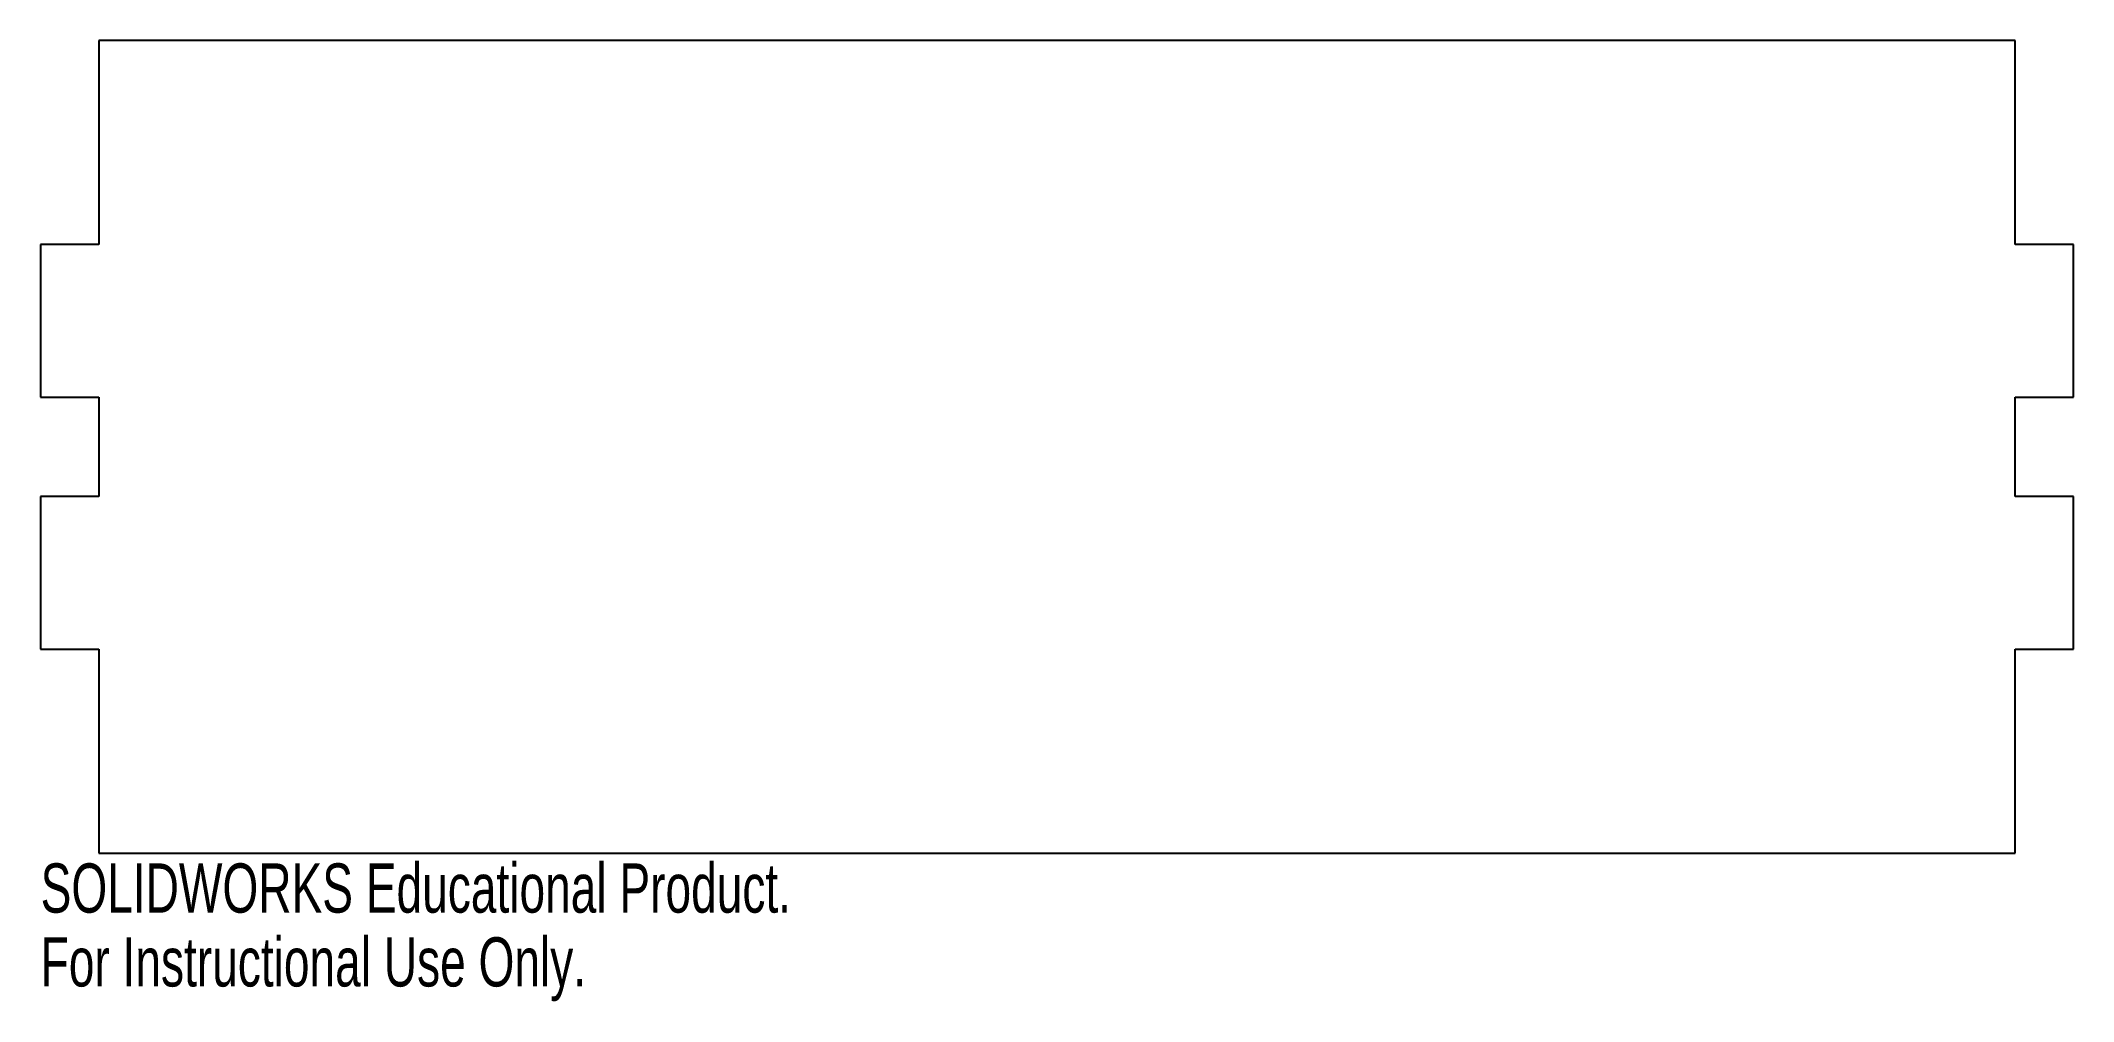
# Model space of a CAD drawing. Header units: millimetres. Extents: x -100 to 100, y -54 to 40.
import ezdxf

# ---------------------------------------------------------------- set-up
doc = ezdxf.new("R2010")
doc.units = ezdxf.units.MM
doc.styles.add('SLDTEXTSTYLE0', font='TXT', dxfattribs={"width": 0.7})

msp = doc.modelspace()

# ---------------------------------------------------------------- linework, layer by layer
at = {"color": 7, "linetype": 'Continuous', "lineweight": 25}
for p, q in [((94.1, 39.88), (-94.1, 39.88)), ((-94.1, 39.88), (-94.1, 19.88)), ((94.1, 19.88), (94.1, 39.88)), ((-99.8, 19.88), (-99.8, 4.88)), ((-94.1, 19.88), (-99.8, 19.88)), ((99.8, 19.88), (94.1, 19.88)), ((99.8, 4.88), (99.8, 19.88)), ((-99.8, 4.88), (-94.1, 4.88)), ((-94.1, 4.88), (-94.1, -4.88)), ((94.1, 4.88), (99.8, 4.88)), ((94.1, -4.88), (94.1, 4.88)), ((-99.8, -4.88), (-99.8, -19.88)), ((-94.1, -4.88), (-99.8, -4.88)), ((99.8, -4.88), (94.1, -4.88)), ((99.8, -19.88), (99.8, -4.88)), ((-99.8, -19.88), (-94.1, -19.88)), ((-94.1, -19.88), (-94.1, -39.88)), ((94.1, -19.88), (99.8, -19.88)), ((94.1, -39.88), (94.1, -19.88)), ((-94.1, -39.88), (94.1, -39.88))]:
    msp.add_line(p, q, dxfattribs=at)

# ---------------------------------------------------------------- texts
at = {"color": 7, "linetype": 'Continuous', "char_height": 4.8336, "attachment_point": 1, "style": 'SLDTEXTSTYLE0'}
for s, insert in [('SOLIDWORKS Educational Product.', (-99.8, -40.9)), ('For Instructional Use Only.', (-99.8, -48.15))]:
    msp.add_mtext(s, dxfattribs=dict(at, insert=insert))

doc.saveas('drawing.dxf')
